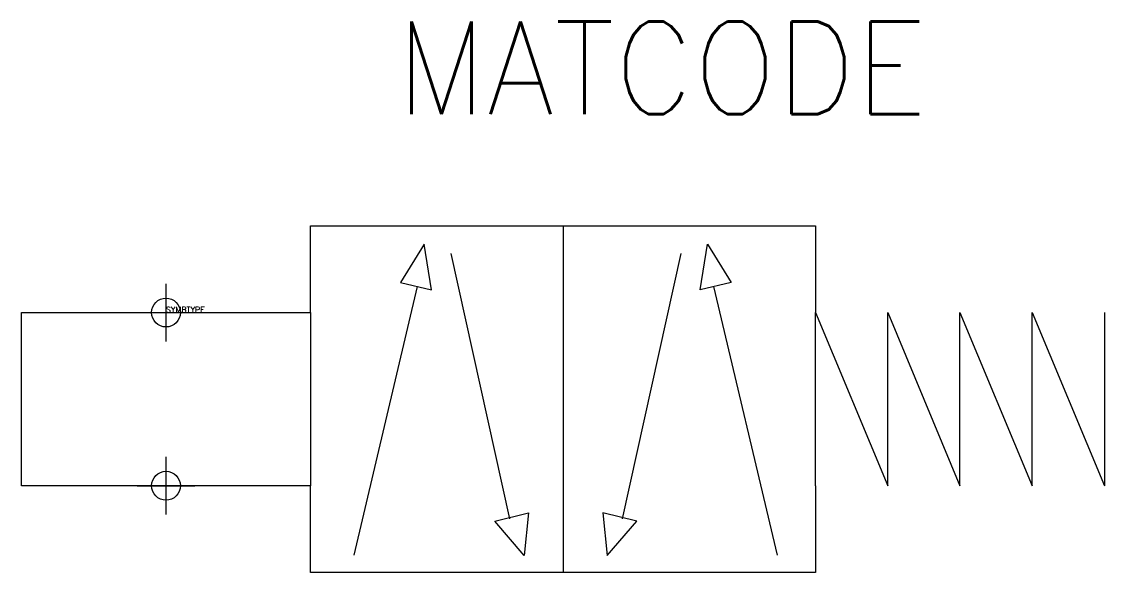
# Model space of a CAD drawing. Extents: x 122.5 to 160, y 114 to 133.1.
import ezdxf

# ---------------------------------------------------------------- set-up
doc = ezdxf.new("R2010")
doc.units = 0
doc.header["$LTSCALE"] = 6
doc.header["$MEASUREMENT"] = 0
doc.header["$PDMODE"] = 34
doc.layers.get('0').update_dxf_attribs({"linetype": 'CONTINUOUS'})
for name, color, linetype in [('1', 8, 'CONTINUOUS'), ('12', 30, 'CONTINUOUS'), ('3', 30, 'CONTINUOUS'), ('C', 7, 'CONTINUOUS')]:
    doc.layers.add(name, color=color, linetype=linetype)
doc.styles.add('DINY', font='SIMPLEX', dxfattribs={"width": 0.95})
doc.styles.get("Standard").update_dxf_attribs({"font": 'simplex', "width": 0.85})

msp = doc.modelspace()

# ---------------------------------------------------------------- linework, layer by layer
at = {"layer": '1'}
for p, q in [((132.5, 126), (150, 126)), ((132.5, 123), (132.5, 126)), ((141.25, 126), (141.25, 114)), ((150, 126), (150, 123)), ((136.437, 125.371), (135.619, 124.04)), ((136.691, 123.786), (136.437, 125.371)), ((146, 123.786), (146.253, 125.371)), ((146.253, 125.371), (147.071, 124.04)), ((137.361, 125.05), (139.397, 115.851)), ((145.33, 125.05), (143.294, 115.851)), ((134.012, 114.597), (136.214, 123.899)), ((135.619, 124.04), (136.691, 123.786)), ((147.071, 124.04), (146, 123.786)), ((148.678, 114.597), (146.476, 123.899)), ((150, 123), (152.5, 117)), ((150, 117), (150, 123)), ((152.5, 123), (155, 117)), ((152.5, 117), (152.5, 123)), ((155, 117), (155, 123)), ((155, 123), (157.5, 117)), ((157.5, 123), (160, 117)), ((157.5, 117), (157.5, 123)), ((160, 123), (160, 117)), ((132.5, 114), (132.5, 117)), ((150, 117), (150, 114)), ((138.885, 115.778), (140.058, 116.064)), ((140.058, 116.064), (139.909, 114.583)), ((143.805, 115.778), (142.632, 116.064)), ((142.632, 116.064), (142.782, 114.583)), ((139.909, 114.583), (138.885, 115.778)), ((142.782, 114.583), (143.805, 115.778)), ((150, 114), (132.5, 114))]:
    msp.add_line(p, q, dxfattribs=at)
at = {"layer": '3'}
for p, q in [((122.5, 117), (122.5, 123)), ((122.5, 123), (132.5, 123)), ((132.5, 123), (132.5, 117)), ((132.5, 117), (122.5, 117))]:
    msp.add_line(p, q, dxfattribs=at)
at = {"layer": 'C', "color": 1}
msp.add_point((127.5, 123), dxfattribs=at)
at = {"layer": 'C', "color": 2}
msp.add_point((127.5, 117), dxfattribs=at)

# ---------------------------------------------------------------- texts
at = {"flags": 1}
msp.add_attdef('SYMBTYPE', (127.5, 123), 'EF', height=0.2, dxfattribs=at)
at = {"layer": '12', "style": 'DINY', "width": 0.95}
msp.add_attdef('MATCODE', (135.479, 129.878), '', height=3.2, dxfattribs=at)

doc.saveas('drawing.dxf')
